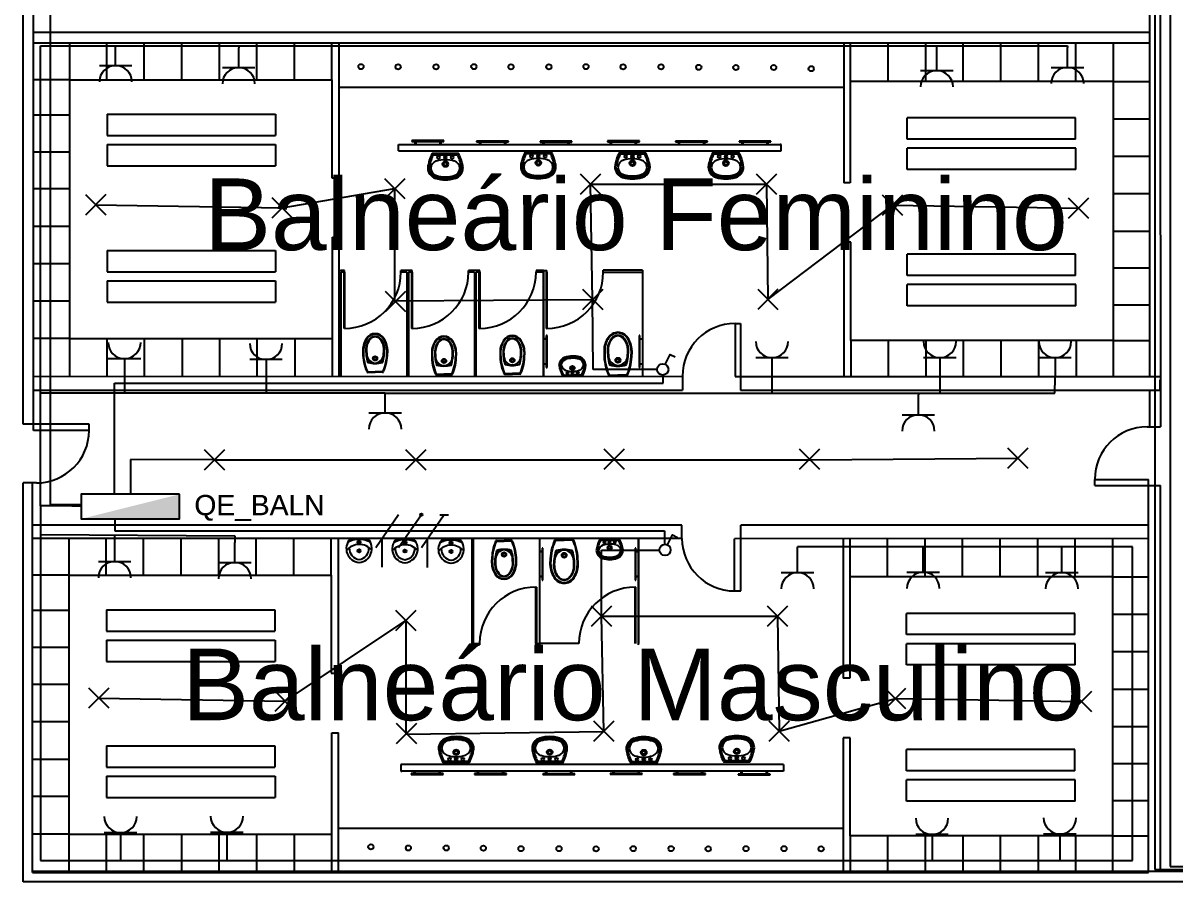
# Model space of a CAD drawing. Header units: millimetres. Extents: x 1250 to 123363, y -1319 to 61624.
# Drawn here: x 1250 to 16588, y 1261 to 12705 of the extents above; entities that cross this region are included whole.
import ezdxf

# ---------------------------------------------------------------- set-up
doc = ezdxf.new("R2010")
doc.units = ezdxf.units.MM
for name, color, linetype in [('Iluminacao', 50, 'Continuous'), ('Iluminação', 50, 'Continuous'), ('NomeDivisoes', 7, 'Continuous'), ('Planta', 7, 'Continuous'), ('Tomadas', 10, 'Continuous')]:
    doc.layers.add(name, color=color, linetype=linetype)
doc.layers.get('0').off()
doc.styles.get("Standard").update_dxf_attribs({"font": 'arial.ttf'})

# ---------------------------------------------------------------- blocks, each defined once
blk = doc.blocks.new('A$C317801B0')
for p, q in [((0.05, 0.31), (0.16, 0.31)), ((0.181, 0.31), (0.29, 0.31)), ((0.167, 0.3), (0.167, 0.291)), ((0.167, 0.251), (0.167, 0.24)), ((0.173, 0.3), (0.173, 0.292)), ((0.173, 0.251), (0.173, 0.24))]:
    blk.add_line(p, q)
for centre, radius in [((0.17, 0.31), 0.0103), ((0.17, 0.271), 0.0203), ((0.17, 0.154), 0.0203), ((0.17, 0.154), 0.0143), ((0.17, 0.271), 0.0103)]:
    blk.add_circle(centre, radius)
for centre, radius, start, end in [((0.184, 0.183), 0.184, 136.5167, 265.293), ((0.179, 0.008), 0.302, 93.5652, 122.0394), ((0.157, 0.183), 0.184, 274.707, 43.4833), ((0.166, 0.009), 0.301, 59.1983, 87.253), ((0.179, 0.008), 0.232, 91.6038, 139.7372), ((0.184, 0.183), 0.144, 175.6834, 265.293), ((0.157, 0.183), 0.144, 274.707, 5.5297), ((0.166, 0.008), 0.232, 41.6829, 88.3962), ((0.17, 0.02), 0.02, 265.293, 274.707)]:
    blk.add_arc(centre, radius, start, end)
blk = doc.blocks.new('3')
at = {"layer": 'Iluminação', "ltscale": 10}
h = blk.add_hatch(color=3, dxfattribs=at)
h.dxf.hatch_style = 1
h.paths.add_polyline_path([(0.0296, 0.0479, 1), (0.0359, 0.0479, 1)])
at = {"layer": 'Iluminação', "color": 3}
for p, q in [((-0.033, 0.0479), (-0.0985, -0.0479)), ((0.0328, 0.0479), (-0.0328, -0.0479)), ((0.0985, 0.0479), (0.033, -0.0479))]:
    blk.add_line(p, q, dxfattribs=at)
at = {"layer": 'Iluminação', "color": 3, "ltscale": 10}
for p, q in [((0.0861, 0.0479), (0.0985, 0.0479)), ((0.0985, 0.0479), (0.1109, 0.0479))]:
    blk.add_line(p, q, dxfattribs=at)
blk.add_circle((0.0328, 0.0479), 0.00315, dxfattribs=at)

msp = doc.modelspace()

# ---------------------------------------------------------------- linework, layer by layer
at = {"layer": 'Iluminacao', "color": 30, "true_color": 0xf8991e}
for p, q in [((16320, 28811, -148), (16320, 1429, -148)), ((16320, 1429, -148), (28523, 1429, -148))]:
    msp.add_line(p, q, dxfattribs=at)
at = {"layer": 'Iluminacao', "color": 6}
for p, q in [((16524, 13814, -148), (16524, 1466, -148)), ((16524, 1466, -148), (28344, 1466, -148))]:
    msp.add_line(p, q, dxfattribs=at)
at = {"layer": 'Iluminacao', "color": 2, "true_color": 0xf1eb1f}
for p, q in [((6061, 10635), (6332, 10365)), ((6332, 10631), (6061, 10360)), ((8668, 10696), (8939, 10425)), ((8939, 10692), (8668, 10421)), ((11011, 10694), (11282, 10423)), ((11282, 10690), (11011, 10419)), ((4699, 10244), (6198, 10498)), ((6198, 10498), (6198, 8984)), ((8834, 9023), (8805, 10558)), ((8805, 10558), (11147, 10558)), ((11147, 10558), (11169, 9023)), ((2083, 10422), (2353, 10151)), ((2353, 10418), (2083, 10147)), ((2220, 10284), (4699, 10244)), ((4562, 10381), (4832, 10111)), ((4832, 10377), (4562, 10106)), ((11169, 9023), (12826, 10279)), ((12688, 10417), (12959, 10146)), ((12959, 10413), (12689, 10142)), ((12826, 10279), (15305, 10239)), ((15167, 10376), (15438, 10106)), ((15438, 10372), (15168, 10101)), ((6070, 9131), (6341, 8860)), ((6341, 9127), (6071, 8856)), ((8697, 9160), (8968, 8890)), ((8968, 9156), (8697, 8885)), ((11032, 9160), (11302, 8890)), ((11302, 9157), (11032, 8886)), ((6198, 9003), (8834, 9023)), ((8840, 8089), (8834, 9023)), ((9693, 8089), (8840, 8089)), ((9775, 7908), (9775, 8001)), ((2467, 6427), (2467, 7908)), ((2467, 7908), (9775, 7908)), ((3660, 7023), (3931, 6752)), ((3931, 7019), (3661, 6748)), ((6342, 7023), (6613, 6752)), ((6613, 7019), (6342, 6748)), ((8984, 7033), (9254, 6762)), ((9254, 7029), (8984, 6758)), ((11585, 7033), (11856, 6762)), ((11856, 7029), (11585, 6758)), ((11732, 6885), (14496, 6906)), ((14359, 7043), (14630, 6772)), ((14630, 7039), (14359, 6768)), ((3798, 6885), (2679, 6889)), ((2679, 6889), (2679, 6427)), ((3798, 6885), (6480, 6885)), ((6480, 6885), (9111, 6885)), ((9111, 6885), (11732, 6885)), ((2470, 6099), (2470, 5940)), ((2470, 5940), (9793, 5940)), ((9793, 5940), (9793, 5760)), ((8954, 4804), (8954, 5681)), ((8954, 5681), (9723, 5681)), ((8816, 4941), (9087, 4670)), ((9087, 4937), (8816, 4666)), ((11159, 4939), (11430, 4669)), ((11430, 4935), (11160, 4665)), ((6209, 4881), (6480, 4610)), ((6480, 4877), (6210, 4606)), ((8983, 3268), (8954, 4804)), ((8954, 4804), (11295, 4804)), ((11295, 4804), (11317, 3269)), ((4738, 3672), (6347, 4743)), ((6347, 4743), (6347, 3230)), ((2122, 3849), (2392, 3579)), ((2392, 3845), (2122, 3575)), ((12727, 3844), (12998, 3574)), ((12998, 3840), (12728, 3570)), ((2259, 3712), (4738, 3672)), ((4601, 3809), (4871, 3538)), ((4871, 3805), (4601, 3534)), ((11317, 3269), (12865, 3707)), ((12865, 3707), (15344, 3667)), ((15206, 3804), (15477, 3533)), ((15477, 3800), (15207, 3529)), ((6219, 3376), (6489, 3106)), ((8845, 3406), (9116, 3135)), ((9116, 3402), (8845, 3131)), ((11180, 3406), (11451, 3135)), ((11451, 3402), (11180, 3131)), ((6489, 3372), (6219, 3102)), ((6347, 3230), (8983, 3268))]:
    msp.add_line(p, q, dxfattribs=at)
at = {"layer": 'Iluminacao'}
for points in [[(9801, 8156), (9868, 8289), (9934, 8256)], [(9831, 5752), (9898, 5885), (9964, 5852)]]:
    msp.add_lwpolyline(points, dxfattribs=at)
at = {"layer": 'Iluminacao', "elevation": 0}
msp.add_lwpolyline([(3334, 6426), (2023, 6426), (2023, 6098), (3334, 6098)], close=True, dxfattribs=at)
at = {"layer": 'Iluminacao'}
for centre in [(9768, 8089), (9798, 5685)]:
    msp.add_circle(centre, 75, dxfattribs=at)
msp.add_solid([(3334, 6426, 0), (3334, 6098, 0), (2023, 6098, 0)], dxfattribs=at)
at = {"layer": 'Iluminação', "color": 6}
for p, q in [((1613, 13638), (1613, 6292)), ((1613, 6292), (2023, 6292))]:
    msp.add_line(p, q, dxfattribs=at)
at = {"layer": 'Planta'}
for p, q in [((1250, 7359), (1250, 41433)), ((1390, 7277), (1390, 41433)), ((16249, 28989), (16249, 12577)), ((16389, 28989), (16389, 12577)), ((16249, 12577), (1390, 12577)), ((16249, 12437), (1390, 12437)), ((1867, 12437), (1867, 7995)), ((2364, 11949), (2364, 12443)), ((2861, 11949), (2861, 12443)), ((3365, 11949), (3365, 12443)), ((3864, 11949), (3864, 12443)), ((4363, 11949), (4363, 12443)), ((4865, 11949), (4865, 12443)), ((5362, 11949), (5362, 12437)), ((5457, 10643), (5457, 12437)), ((12177, 12432), (12177, 10576)), ((12265, 12432), (12265, 11927)), ((12767, 11927), (12767, 12431)), ((13265, 12431), (13265, 11927)), ((13764, 12431), (13764, 11927)), ((14263, 12431), (14263, 11927)), ((14767, 12431), (14767, 11927)), ((15264, 12431), (15264, 11927)), ((15768, 7990), (15768, 12432)), ((16249, 12577), (16249, 7995)), ((16389, 12577), (16389, 12437)), ((16389, 12437), (16395, 7325)), ((1869, 11949), (1390, 11949)), ((1869, 11949), (5362, 11949)), ((5362, 11949), (5362, 10643)), ((5455, 11851), (12177, 11851)), ((15767, 11927), (12265, 11927)), ((12265, 11927), (12265, 10576)), ((15767, 11927), (16244, 11927)), ((1867, 11479), (1390, 11479)), ((2368, 11489), (4611, 11489)), ((2368, 11489), (2368, 11205)), ((4611, 11489), (4611, 11205)), ((15264, 11440), (13021, 11440)), ((13021, 11157), (13021, 11440)), ((15264, 11157), (15264, 11440)), ((15768, 11428), (16244, 11428)), ((2368, 11205), (4611, 11205)), ((2370, 11085), (4613, 11085)), ((2370, 11085), (2370, 10801)), ((4613, 11085), (4613, 10801)), ((6250, 11087), (11343, 11087)), ((6250, 11000), (6250, 11087)), ((6854, 11138), (6428, 11138)), ((6428, 11138), (6428, 11127)), ((6428, 11127), (6854, 11127)), ((6854, 11127), (6854, 11138)), ((7714, 11132), (7289, 11132)), ((7289, 11132), (7289, 11121)), ((7289, 11121), (7714, 11121)), ((7714, 11121), (7714, 11132)), ((8559, 11129), (8134, 11129)), ((8134, 11129), (8134, 11118)), ((8134, 11118), (8559, 11118)), ((8559, 11118), (8559, 11129)), ((9456, 11133), (9030, 11133)), ((9030, 11133), (9030, 11122)), ((9030, 11122), (9456, 11122)), ((9456, 11122), (9456, 11133)), ((10364, 11131), (9938, 11131)), ((9938, 11131), (9938, 11120)), ((9938, 11120), (10364, 11120)), ((10364, 11120), (10364, 11131)), ((11209, 11131), (10784, 11131)), ((10784, 11131), (10784, 11120)), ((10784, 11120), (11209, 11120)), ((11209, 11120), (11209, 11131)), ((11346, 11087), (11332, 11087)), ((11346, 11000), (11346, 11087)), ((15264, 11157), (13021, 11157)), ((1867, 10985), (1390, 10985)), ((6250, 11000), (11346, 11000)), ((7045, 10965), (6702, 10965)), ((7032, 10945), (6714, 10945)), ((6863, 10915), (6883, 10915)), ((6873, 10905), (6873, 10925)), ((8283, 10981), (7940, 10981)), ((8270, 10961), (7952, 10961)), ((8101, 10931), (8121, 10931)), ((8111, 10921), (8111, 10941)), ((9535, 10976), (9192, 10976)), ((9523, 10956), (9205, 10956)), ((9354, 10926), (9374, 10926)), ((9364, 10916), (9364, 10936)), ((10781, 10976), (10438, 10976)), ((10768, 10956), (10450, 10956)), ((10599, 10926), (10619, 10926)), ((10609, 10916), (10609, 10936)), ((15266, 11037), (13023, 11037)), ((13023, 10753), (13023, 11037)), ((15266, 10753), (15266, 11037)), ((15768, 10931), (16244, 10931)), ((2370, 10801), (4613, 10801)), ((15266, 10753), (13023, 10753)), ((5362, 10643), (5457, 10643)), ((1867, 10495), (1390, 10495)), ((12265, 10576), (12177, 10576)), ((15768, 10432), (16244, 10432)), ((1867, 9995), (1390, 9995)), ((5369, 8500), (5369, 9850)), ((5369, 9850), (5457, 9850)), ((5457, 7998), (5457, 9850)), ((15768, 9932), (16244, 9932)), ((2368, 9674), (4611, 9674)), ((2368, 9674), (2368, 9390)), ((4611, 9674), (4611, 9390)), ((12177, 9784), (12177, 7990)), ((12272, 9784), (12177, 9784)), ((12272, 8477), (12272, 9784)), ((15264, 9626), (13021, 9626)), ((13021, 9342), (13021, 9626)), ((15264, 9342), (15264, 9626)), ((1867, 9496), (1390, 9496)), ((2368, 9390), (4611, 9390)), ((5461, 9386), (5461, 9406)), ((5461, 9406), (5481, 9406)), ((5461, 9386), (5461, 7998)), ((5531, 9406), (5481, 9406)), ((5531, 9386), (5481, 9386)), ((5481, 9386), (5481, 7998)), ((5521, 9386), (5521, 8636)), ((5531, 9386), (5531, 9406)), ((5531, 9386), (5531, 8636)), ((6381, 9406), (6281, 9406)), ((6281, 9386), (6281, 9406)), ((6361, 9386), (6281, 9386)), ((6361, 9386), (6361, 7999)), ((6431, 9406), (6381, 9406)), ((6431, 9386), (6381, 9386)), ((6381, 9386), (6381, 7999)), ((6421, 9386), (6421, 8636)), ((6431, 9386), (6431, 9406)), ((6431, 9386), (6431, 8636)), ((7281, 9406), (7180, 9406)), ((7181, 9386), (7180, 9406)), ((7261, 9386), (7181, 9386)), ((7261, 9386), (7261, 7999)), ((7331, 9406), (7281, 9406)), ((7331, 9386), (7281, 9386)), ((7281, 9386), (7281, 7999)), ((7321, 9386), (7321, 8636)), ((7331, 9386), (7331, 9406)), ((7331, 9386), (7331, 8636)), ((8181, 9406), (8081, 9406)), ((8081, 9406), (8081, 9386)), ((8181, 9386), (8081, 9386)), ((8175, 9387), (8175, 8000)), ((8181, 9406), (8181, 8000)), ((8181, 9406), (8225, 9406)), ((8215, 9406), (8215, 8637)), ((8225, 9387), (8225, 9406)), ((8225, 9387), (8225, 8637)), ((8975, 9387), (8975, 9412)), ((9497, 9412), (8975, 9412)), ((8975, 9387), (9497, 9387)), ((9497, 9412), (9497, 8005)), ((15768, 9442), (16244, 9442)), ((2370, 9270), (4613, 9270)), ((2370, 9270), (2370, 8987)), ((4613, 9270), (4613, 8987)), ((15264, 9342), (13021, 9342)), ((15266, 9222), (13023, 9222)), ((13023, 8938), (13023, 9222)), ((15266, 8938), (15266, 9222)), ((1867, 8999), (1390, 8999)), ((2370, 8987), (4613, 8987)), ((15266, 8938), (13023, 8938)), ((15768, 8948), (16244, 8948)), ((6431, 8636), (6421, 8636)), ((7331, 8636), (7321, 8636)), ((8225, 8637), (8215, 8637)), ((10730, 8701), (10730, 7995)), ((10730, 8701), (10802, 8701)), ((10802, 8701), (10802, 7813)), ((1867, 8500), (1390, 8500)), ((1867, 8500), (5369, 8500)), ((2370, 7996), (2370, 8499)), ((2868, 7996), (2868, 8499)), ((3371, 7996), (3371, 8499)), ((3870, 7996), (3870, 8499)), ((4369, 7996), (4369, 8499)), ((4867, 8500), (4867, 7996)), ((5369, 7998), (5369, 8500)), ((8215, 8542), (8215, 8116)), ((8227, 8542), (8215, 8542)), ((8227, 8116), (8227, 8542)), ((9453, 8542), (9453, 8116)), ((9464, 8542), (9453, 8542)), ((9464, 8116), (9464, 8542)), ((15766, 8477), (12272, 8477)), ((12272, 8477), (12272, 7990)), ((12770, 8477), (12770, 7984)), ((13271, 8477), (13271, 7984)), ((13770, 8477), (13770, 7984)), ((14270, 8477), (14270, 7984)), ((14773, 8477), (14773, 7984)), ((15271, 8477), (15271, 7984)), ((15766, 8477), (16244, 8477)), ((5774, 8353), (5774, 8309)), ((5782, 8353), (5782, 8309)), ((6095, 8353), (6095, 8309)), ((6102, 8353), (6102, 8309)), ((6691, 8320), (6691, 8275)), ((6699, 8320), (6699, 8275)), ((7011, 8320), (7011, 8275)), ((7019, 8320), (7019, 8275)), ((7601, 8328), (7601, 8284)), ((7609, 8328), (7609, 8284)), ((7921, 8328), (7921, 8284)), ((7929, 8328), (7929, 8284)), ((8986, 8344), (8986, 8294)), ((8995, 8344), (8995, 8294)), ((9348, 8344), (9348, 8294)), ((9357, 8344), (9357, 8294)), ((1390, 7995), (10030, 8001)), ((5839, 8051), (5938, 8051)), ((5844, 8059), (5938, 8059)), ((6033, 8059), (5938, 8059)), ((6038, 8051), (5938, 8051)), ((6755, 8018), (6855, 8018)), ((6760, 8026), (6855, 8026)), ((6949, 8026), (6855, 8026)), ((6954, 8018), (6855, 8018)), ((7665, 8026), (7765, 8026)), ((7670, 8034), (7765, 8034)), ((7859, 8034), (7765, 8034)), ((7864, 8026), (7765, 8026)), ((8215, 8116), (8227, 8116)), ((8437, 8000), (8698, 8005)), ((8446, 8015), (8688, 8020)), ((8574, 8041), (8559, 8040)), ((8567, 8048), (8567, 8033)), ((9059, 8003), (9171, 8003)), ((9065, 8012), (9171, 8012)), ((9278, 8012), (9171, 8012)), ((9284, 8003), (9171, 8003)), ((9453, 8116), (9464, 8116)), ((10030, 8001), (10030, 7813)), ((10730, 7995), (16389, 7995)), ((16389, 7813), (16389, 7953)), ((1390, 7813), (10030, 7813)), ((10802, 7813), (16389, 7813)), ((16249, 7813), (16249, 7325)), ((2129, 7359), (1250, 7359)), ((2129, 7277), (1390, 7277)), ((2129, 7277), (2129, 7359)), ((16220, 7325), (16395, 7325)), ((15517, 6624), (16236, 6624)), ((15520, 6543), (15520, 6625)), ((16236, 6013), (16236, 6624)), ((1429, 6577), (1250, 6577)), ((1250, 1261), (1250, 6577)), ((1377, 1389), (1377, 6577)), ((15520, 6543), (16395, 6543)), ((16389, 6543), (16389, 1401)), ((10024, 6013), (1390, 6013)), ((10024, 5838), (10024, 6013)), ((16236, 6013), (10806, 6013)), ((10806, 5138), (10806, 6013)), ((16236, 1389), (16236, 6013)), ((10024, 5838), (1390, 5839)), ((1858, 5836), (1858, 1394)), ((2356, 5348), (2356, 5841)), ((2853, 5348), (2853, 5841)), ((3357, 5348), (3357, 5841)), ((3856, 5348), (3856, 5841)), ((4355, 5348), (4355, 5841)), ((4856, 5348), (4856, 5841)), ((5354, 5348), (5354, 5836)), ((5449, 4042), (5449, 5836)), ((6033, 5454), (6033, 5839)), ((6634, 5452), (6634, 5839)), ((7229, 4440), (7229, 5840)), ((7249, 4440), (7249, 5840)), ((8129, 4440), (8129, 5840)), ((9451, 4439), (9451, 5839)), ((16236, 5835), (10724, 5831)), ((10724, 5135), (10724, 5831)), ((12169, 5831), (12169, 3975)), ((12257, 5831), (12257, 5326)), ((12759, 5326), (12759, 5829)), ((13257, 5829), (13257, 5326)), ((13756, 5829), (13756, 5326)), ((14255, 5829), (14255, 5326)), ((14759, 5829), (14759, 5326)), ((15256, 5829), (15256, 5326)), ((15760, 1389), (15760, 5831)), ((7555, 5809), (7655, 5809)), ((7560, 5801), (7655, 5801)), ((7754, 5809), (7655, 5809)), ((7749, 5801), (7655, 5801)), ((8129, 4414), (8129, 5821)), ((8162, 5710), (8162, 5284)), ((8173, 5710), (8162, 5710)), ((8173, 5284), (8173, 5710)), ((8342, 5823), (8455, 5823)), ((8348, 5814), (8455, 5814)), ((8567, 5823), (8455, 5823)), ((8561, 5814), (8455, 5814)), ((9189, 5826), (8928, 5821)), ((9180, 5810), (8938, 5806)), ((9052, 5785), (9067, 5785)), ((9059, 5778), (9059, 5793)), ((9399, 5710), (9399, 5284)), ((9411, 5710), (9399, 5710)), ((9411, 5284), (9411, 5710)), ((9445, 4419), (9445, 5826)), ((7491, 5507), (7491, 5552)), ((7499, 5507), (7499, 5552)), ((7811, 5507), (7811, 5552)), ((7819, 5507), (7819, 5552)), ((8269, 5482), (8269, 5532)), ((8278, 5482), (8278, 5532)), ((8631, 5482), (8631, 5532)), ((8640, 5482), (8640, 5532)), ((1860, 5348), (1382, 5348)), ((1860, 5348), (5354, 5348)), ((5354, 5348), (5354, 4042)), ((8162, 5284), (8173, 5284)), ((9399, 5284), (9411, 5284)), ((15759, 5326), (12257, 5326)), ((12257, 5326), (12257, 3975)), ((15759, 5326), (16236, 5326)), ((8079, 4440), (8079, 5190)), ((8079, 5190), (8089, 5190)), ((8089, 4440), (8089, 5190)), ((9401, 4439), (9401, 5189)), ((9401, 5189), (9411, 5189)), ((9411, 4439), (9411, 5189)), ((10724, 5138), (10806, 5138)), ((1858, 4878), (1382, 4878)), ((2360, 4887), (4603, 4887)), ((2360, 4887), (2360, 4604)), ((4603, 4887), (4603, 4604)), ((15256, 4839), (13013, 4839)), ((13013, 4556), (13013, 4839)), ((15256, 4556), (15256, 4839)), ((15760, 4827), (16236, 4827)), ((2360, 4604), (4603, 4604)), ((2362, 4484), (4605, 4484)), ((2362, 4484), (2362, 4200)), ((4605, 4484), (4605, 4200)), ((15256, 4556), (13013, 4556)), ((1858, 4384), (1382, 4384)), ((7229, 4420), (7329, 4420)), ((7249, 4440), (7329, 4440)), ((7329, 4440), (7329, 4420)), ((8079, 4440), (8129, 4440)), ((8079, 4440), (8079, 4420)), ((8079, 4420), (8129, 4420)), ((8651, 4439), (8129, 4439)), ((15258, 4436), (13015, 4436)), ((13015, 4152), (13015, 4436)), ((15258, 4152), (15258, 4436)), ((15760, 4330), (16236, 4330)), ((2362, 4200), (4605, 4200)), ((15258, 4152), (13015, 4152)), ((5354, 4042), (5449, 4042)), ((1858, 3893), (1382, 3893)), ((12257, 3975), (12169, 3975)), ((15760, 3830), (16236, 3830)), ((1858, 3394), (1382, 3394)), ((5361, 1899), (5361, 3249)), ((5361, 3249), (5449, 3249)), ((5449, 1394), (5449, 3249)), ((15760, 3331), (16236, 3331)), ((2360, 3073), (4603, 3073)), ((2360, 3073), (2360, 2789)), ((4603, 3073), (4603, 2789)), ((12169, 3183), (12169, 1389)), ((12264, 3183), (12169, 3183)), ((12264, 1876), (12264, 3183)), ((10753, 2921), (10753, 2901)), ((15256, 3024), (13013, 3024)), ((13013, 2741), (13013, 3024)), ((15256, 2741), (15256, 3024)), ((1858, 2895), (1382, 2895)), ((2360, 2789), (4603, 2789)), ((11376, 2825), (6280, 2825)), ((6280, 2825), (6280, 2738)), ((6845, 2850), (7188, 2850)), ((6858, 2870), (7176, 2870)), ((7027, 2899), (7007, 2899)), ((7017, 2909), (7017, 2890)), ((8091, 2850), (8434, 2850)), ((8103, 2870), (8421, 2870)), ((8272, 2899), (8252, 2899)), ((8262, 2909), (8262, 2890)), ((9343, 2845), (9686, 2845)), ((9356, 2865), (9674, 2865)), ((9525, 2895), (9505, 2895)), ((9515, 2905), (9515, 2885)), ((10581, 2861), (10924, 2861)), ((10594, 2881), (10912, 2881)), ((10763, 2911), (10743, 2911)), ((11376, 2825), (11376, 2738)), ((15760, 2841), (16236, 2841)), ((2362, 2669), (4605, 2669)), ((2362, 2669), (2362, 2385)), ((4605, 2669), (4605, 2385)), ((6280, 2738), (6294, 2738)), ((11376, 2738), (6283, 2738)), ((6843, 2706), (6417, 2706)), ((6417, 2706), (6417, 2695)), ((6417, 2695), (6843, 2695)), ((6843, 2695), (6843, 2706)), ((7688, 2706), (7262, 2706)), ((7262, 2706), (7262, 2695)), ((7262, 2695), (7688, 2695)), ((7688, 2695), (7688, 2706)), ((8596, 2704), (8170, 2704)), ((8170, 2704), (8170, 2693)), ((8170, 2693), (8596, 2693)), ((8596, 2693), (8596, 2704)), ((9492, 2708), (9067, 2708)), ((9067, 2708), (9067, 2697)), ((9067, 2697), (9492, 2697)), ((9492, 2697), (9492, 2708)), ((10337, 2705), (9912, 2705)), ((9912, 2705), (9912, 2694)), ((9912, 2694), (10337, 2694)), ((10337, 2694), (10337, 2705)), ((11198, 2699), (10772, 2699)), ((10772, 2699), (10772, 2688)), ((10772, 2688), (11198, 2688)), ((11198, 2688), (11198, 2699)), ((15256, 2741), (13013, 2741)), ((15258, 2621), (13015, 2621)), ((13015, 2337), (13015, 2621)), ((15258, 2337), (15258, 2621)), ((1858, 2398), (1382, 2398)), ((2362, 2385), (4605, 2385)), ((15258, 2337), (13015, 2337)), ((15760, 2347), (16236, 2347)), ((1859, 1899), (1382, 1899)), ((1859, 1899), (5361, 1899)), ((2362, 1395), (2362, 1898)), ((2859, 1395), (2859, 1898)), ((3363, 1395), (3363, 1898)), ((3862, 1395), (3862, 1898)), ((4361, 1395), (4361, 1898)), ((4859, 1899), (4859, 1395)), ((5361, 1394), (5361, 1899)), ((12171, 1975), (5449, 1975)), ((15757, 1876), (12264, 1876)), ((12264, 1876), (12264, 1389)), ((12761, 1876), (12761, 1383)), ((13263, 1876), (13263, 1383)), ((13762, 1876), (13762, 1383)), ((14261, 1876), (14261, 1383)), ((14765, 1876), (14765, 1383)), ((15262, 1876), (15262, 1383)), ((15757, 1876), (16236, 1876)), ((1377, 1389), (16236, 1389)), ((22489, 1401), (1390, 1401)), ((1867, 1401), (1390, 1401)), ((1867, 1401), (1390, 1401)), ((22489, 1261), (1250, 1261))]:
    msp.add_line(p, q, dxfattribs=at)
for points in [[(6478, 11127), (6478, 11096), (6470, 11096), (6470, 11127)], [(6812, 11127), (6812, 11096), (6804, 11096), (6804, 11127)], [(7339, 11121), (7339, 11090), (7331, 11090), (7331, 11121)], [(7672, 11121), (7672, 11090), (7664, 11090), (7664, 11121)], [(8184, 11118), (8184, 11087), (8176, 11087), (8176, 11118)], [(8517, 11118), (8517, 11087), (8509, 11087), (8509, 11118)], [(9080, 11122), (9080, 11091), (9073, 11091), (9073, 11122)], [(9414, 11122), (9414, 11091), (9406, 11091), (9406, 11122)], [(9988, 11120), (9988, 11089), (9980, 11089), (9980, 11120)], [(10322, 11120), (10322, 11089), (10314, 11089), (10314, 11120)], [(10833, 11120), (10833, 11089), (10826, 11089), (10826, 11120)], [(11167, 11120), (11167, 11089), (11159, 11089), (11159, 11120)], [(8215, 8492), (8184, 8492), (8184, 8500), (8215, 8500)], [(9464, 8499), (9496, 8499), (9496, 8492), (9464, 8492)], [(8215, 8158), (8184, 8158), (8184, 8166), (8215, 8166)], [(9464, 8166), (9496, 8166), (9496, 8158), (9464, 8158)], [(8162, 5660), (8130, 5660), (8130, 5668), (8162, 5668)], [(9411, 5667), (9442, 5667), (9442, 5660), (9411, 5660)], [(8162, 5326), (8130, 5326), (8130, 5334), (8162, 5334)], [(9411, 5334), (9442, 5334), (9442, 5326), (9411, 5326)], [(6459, 2706), (6459, 2737), (6467, 2737), (6467, 2706)], [(6793, 2706), (6793, 2737), (6800, 2737), (6800, 2706)], [(7304, 2706), (7304, 2737), (7312, 2737), (7312, 2706)], [(7638, 2706), (7638, 2737), (7646, 2737), (7646, 2706)], [(8212, 2704), (8212, 2735), (8220, 2735), (8220, 2704)], [(8546, 2704), (8546, 2735), (8554, 2735), (8554, 2704)], [(9109, 2708), (9109, 2739), (9117, 2739), (9117, 2708)], [(9443, 2708), (9443, 2739), (9450, 2739), (9450, 2708)], [(9954, 2705), (9954, 2736), (9962, 2736), (9962, 2705)], [(10288, 2705), (10288, 2736), (10295, 2736), (10295, 2705)], [(10814, 2699), (10814, 2730), (10822, 2730), (10822, 2699)], [(11148, 2699), (11148, 2730), (11156, 2730), (11156, 2699)]]:
    msp.add_lwpolyline(points, close=True, dxfattribs=at)
for centre, radius in [((5750, 12124), 34.6), ((6244, 12121), 34.6), ((6749, 12121), 34.6), ((7253, 12124), 34.6), ((7747, 12121), 34.6), ((8252, 12121), 34.6), ((8746, 12124), 34.6), ((9240, 12121), 34.6), ((9745, 12121), 34.6), ((10247, 12115), 34.6), ((10741, 12112), 34.6), ((11245, 12112), 34.6), ((11745, 12096), 34.6), ((6783, 10915), 17.5), ((6873, 10915), 17.5), ((6963, 10915), 17.5), ((8021, 10931), 17.5), ((8111, 10931), 17.5), ((8201, 10931), 17.5), ((9274, 10926), 17.5), ((9364, 10926), 17.5), ((9454, 10926), 17.5), ((10519, 10926), 17.5), ((10609, 10926), 17.5), ((10699, 10926), 17.5), ((6873, 10825), 37.4), ((6873, 10825), 22.4), ((8111, 10841), 37.4), ((8111, 10841), 22.4), ((9364, 10837), 37.4), ((9364, 10837), 22.4), ((10609, 10837), 37.4), ((10609, 10837), 22.4), ((5938, 8236), 29.3), ((5938, 8236), 17.6), ((6855, 8203), 29.3), ((6855, 8203), 17.6), ((7765, 8212), 29.3), ((7765, 8212), 17.6), ((8565, 8109), 28.5), ((9171, 8212), 33.1), ((9171, 8212), 19.8), ((8498, 8039), 13.3), ((8565, 8109), 17.1), ((8567, 8041), 13.3), ((8635, 8042), 13.3), ((8991, 5784), 13.3), ((9061, 5717), 28.5), ((9061, 5717), 17.1), ((9059, 5785), 13.3), ((9128, 5787), 13.3), ((7655, 5624), 29.3), ((7655, 5624), 17.6), ((8455, 5614), 33.1), ((8455, 5614), 19.8), ((6927, 2899), 17.5), ((7017, 2989), 37.4), ((7017, 2989), 22.4), ((7017, 2899), 17.5), ((7107, 2899), 17.5), ((8172, 2899), 17.5), ((8262, 2989), 37.4), ((8262, 2989), 22.4), ((8262, 2899), 17.5), ((8352, 2899), 17.5), ((9515, 2985), 37.4), ((9515, 2985), 22.4), ((10663, 2911), 17.5), ((10753, 3001), 37.4), ((10753, 3001), 22.4), ((10753, 2911), 17.5), ((10843, 2911), 17.5), ((9425, 2895), 17.5), ((9515, 2895), 17.5), ((9605, 2895), 17.5), ((5881, 1729), 34.6), ((6381, 1714), 34.6), ((6885, 1714), 34.6), ((7379, 1711), 34.6), ((7881, 1705), 34.6), ((8386, 1705), 34.6), ((8880, 1702), 34.6), ((9374, 1705), 34.6), ((9879, 1705), 34.6), ((10373, 1702), 34.6), ((10877, 1705), 34.6), ((11382, 1705), 34.6), ((11876, 1702), 34.6)]:
    msp.add_circle(centre, radius, dxfattribs=at)
for centre, radius, start, end in [((7192, 10703), 559, 152.415, 172.2742), ((7192, 10703), 539, 153.7048, 172.2742), ((6702, 10960), 4.99, 90, 152.415), ((6714, 10940), 4.99, 90, 153.7048), ((7032, 10940), 4.99, 26.2952, 90), ((6554, 10703), 539, 7.7258, 26.2952), ((7045, 10960), 4.99, 27.585, 90), ((6554, 10703), 559, 7.7258, 27.585), ((8430, 10719), 559, 152.415, 172.2742), ((8430, 10719), 539, 153.7048, 172.2742), ((7940, 10976), 4.99, 90, 152.415), ((7952, 10956), 4.99, 90, 153.7048), ((8111, 10512), 388, 90, 107.7072), ((8111, 10512), 388, 72.2928, 90), ((8270, 10956), 4.99, 26.2952, 90), ((7792, 10719), 539, 7.7258, 26.2952), ((8283, 10976), 4.99, 27.585, 90), ((7792, 10719), 559, 7.7258, 27.585), ((9683, 10715), 559, 152.415, 172.2742), ((9683, 10715), 539, 153.7048, 172.2742), ((9192, 10971), 4.99, 90, 152.415), ((9205, 10951), 4.99, 90, 153.7048), ((9364, 10508), 388, 90, 107.7072), ((9364, 10508), 388, 72.2928, 90), ((9523, 10951), 4.99, 26.2952, 90), ((9045, 10715), 539, 7.7258, 26.2952), ((9535, 10971), 4.99, 27.585, 90), ((9045, 10715), 559, 7.7258, 27.585), ((10928, 10715), 559, 152.415, 172.2742), ((10928, 10715), 539, 153.7048, 172.2742), ((10438, 10971), 4.99, 90, 152.415), ((10450, 10951), 4.99, 90, 153.7048), ((10609, 10508), 388, 90, 107.7072), ((10609, 10508), 388, 72.2928, 90), ((10768, 10951), 4.99, 26.2952, 90), ((10290, 10715), 539, 7.7258, 26.2952), ((10781, 10971), 4.99, 27.585, 90), ((10290, 10715), 559, 7.7258, 27.585), ((6788, 10778), 150, 180, 252.2928), ((6788, 10778), 130, 180, 252.2928), ((6788, 10762), 110, 107.7072, 175.7039), ((6788, 10778), 110, 184.2961, 252.2928), ((6873, 10496), 388, 90, 107.7072), ((6873, 10496), 388, 72.2928, 90), ((6958, 10762), 110, 4.2961, 72.2928), ((6958, 10778), 110, 287.7072, 355.7039), ((6958, 10778), 130, 287.7072, 0), ((6958, 10778), 150, 287.7072, 0), ((8026, 10794), 150, 180, 252.2928), ((8026, 10794), 130, 180, 252.2928), ((8026, 10778), 110, 107.7072, 175.7039), ((8026, 10794), 110, 184.2961, 252.2928), ((8196, 10778), 110, 4.2961, 72.2928), ((8196, 10794), 110, 287.7072, 355.7039), ((8196, 10794), 130, 287.7072, 0), ((8196, 10794), 150, 287.7072, 0), ((9279, 10790), 150, 180, 252.2928), ((9279, 10790), 130, 180, 252.2928), ((9279, 10774), 110, 107.7072, 175.7039), ((9279, 10790), 110, 184.2961, 252.2928), ((9449, 10774), 110, 4.2961, 72.2928), ((9449, 10790), 110, 287.7072, 355.7039), ((9449, 10790), 130, 287.7072, 0), ((9449, 10790), 150, 287.7072, 0), ((10524, 10790), 150, 180, 252.2928), ((10524, 10790), 130, 180, 252.2928), ((10524, 10774), 110, 107.7072, 175.7039), ((10524, 10790), 110, 184.2961, 252.2928), ((10694, 10774), 110, 4.2961, 72.2928), ((10694, 10790), 110, 287.7072, 355.7039), ((10694, 10790), 130, 287.7072, 0), ((10694, 10790), 150, 287.7072, 0), ((6873, 11044), 428, 252.2928, 270), ((6873, 11044), 408, 252.2928, 270), ((6873, 11044), 388, 252.2928, 270), ((6873, 11044), 388, 270, 287.7072), ((6873, 11044), 408, 270, 287.7072), ((6873, 11044), 428, 270, 287.7072), ((8111, 11060), 428, 252.2928, 270), ((8111, 11060), 408, 252.2928, 270), ((8111, 11060), 388, 252.2928, 270), ((8111, 11060), 388, 270, 287.7072), ((8111, 11060), 408, 270, 287.7072), ((8111, 11060), 428, 270, 287.7072), ((9364, 11056), 428, 252.2928, 270), ((9364, 11056), 408, 252.2928, 270), ((9364, 11056), 388, 252.2928, 270), ((9364, 11056), 388, 270, 287.7072), ((9364, 11056), 408, 270, 287.7072), ((9364, 11056), 428, 270, 287.7072), ((10609, 11056), 428, 252.2928, 270), ((10609, 11056), 408, 252.2928, 270), ((10609, 11056), 388, 252.2928, 270), ((10609, 11056), 388, 270, 287.7072), ((10609, 11056), 408, 270, 287.7072), ((10609, 11056), 428, 270, 287.7072), ((5531, 9386), 750, 270, 0), ((6431, 9386), 750, 270, 0), ((7331, 9386), 750, 270, 0), ((8225, 9387), 750, 270, 0), ((10730, 8001), 700, 90, 180), ((6038, 8351), 263, 145.1013, 180.4408), ((6038, 8351), 255, 145.1013, 180.4408), ((6017, 8361), 202, 137.4935, 177.6956), ((5938, 8429), 137, 89.7939, 147.8734), ((6016, 8361), 193, 137.4464, 178.2752), ((5938, 8429), 129, 89.7939, 147.8734), ((5938, 8440), 90.3, 89.7205, 140.7221), ((5938, 8440), 82.5, 89.7205, 140.7221), ((5939, 8429), 137, 32.1266, 90.2061), ((5939, 8429), 129, 32.1266, 90.2061), ((5939, 8440), 90.3, 39.2779, 90.2795), ((5939, 8440), 82.5, 39.2779, 90.2795), ((5860, 8361), 193, 1.7248, 42.5536), ((5860, 8361), 202, 2.3044, 42.5065), ((5839, 8351), 255, 359.5592, 34.8987), ((5839, 8351), 263, 359.5592, 34.8987), ((6954, 8318), 263, 145.1013, 180.4408), ((6954, 8318), 255, 145.1013, 180.4408), ((6933, 8327), 202, 137.4935, 177.6956), ((6854, 8395), 137, 89.7939, 147.8734), ((6933, 8328), 193, 137.4464, 178.2752), ((6854, 8395), 129, 89.7939, 147.8734), ((6854, 8406), 90.3, 89.7205, 140.7221), ((6854, 8406), 82.5, 89.7205, 140.7221), ((6855, 8395), 137, 32.1266, 90.2061), ((6855, 8395), 129, 32.1266, 90.2061), ((6855, 8406), 90.3, 39.2779, 90.2795), ((6855, 8406), 82.5, 39.2779, 90.2795), ((6777, 8328), 193, 1.7248, 42.5536), ((6776, 8327), 202, 2.3044, 42.5065), ((6756, 8318), 255, 359.5592, 34.8987), ((6756, 8318), 263, 359.5592, 34.8987), ((7864, 8326), 263, 145.1013, 180.4408), ((7864, 8326), 255, 145.1013, 180.4408), ((7843, 8336), 202, 137.4935, 177.6956), ((7764, 8404), 137, 89.7939, 147.8734), ((7843, 8336), 193, 137.4464, 178.2752), ((7764, 8404), 129, 89.7939, 147.8734), ((7764, 8415), 90.3, 89.7205, 140.7221), ((7764, 8415), 82.5, 89.7205, 140.7221), ((7765, 8404), 137, 32.1266, 90.2061), ((7765, 8404), 129, 32.1266, 90.2061), ((7765, 8415), 90.3, 39.2779, 90.2795), ((7765, 8415), 82.5, 39.2779, 90.2795), ((7687, 8336), 193, 1.7248, 42.5536), ((7686, 8336), 202, 2.3044, 42.5065), ((7666, 8326), 255, 359.5592, 34.8987), ((7666, 8326), 263, 359.5592, 34.8987), ((9283, 8342), 297, 145.1013, 180.4408), ((9283, 8342), 288, 145.1013, 180.4408), ((9260, 8352), 228, 137.4935, 177.6956), ((9171, 8429), 155, 89.7939, 147.8734), ((9259, 8353), 218, 137.4464, 178.2752), ((9171, 8429), 146, 89.7939, 147.8734), ((9171, 8442), 102, 89.7205, 140.7221), ((9171, 8442), 93.1, 89.7205, 140.7221), ((9172, 8429), 155, 32.1266, 90.2061), ((9172, 8442), 102, 39.2779, 90.2795), ((9172, 8429), 146, 32.1266, 90.2061), ((9172, 8442), 93.1, 39.2779, 90.2795), ((9083, 8353), 218, 1.7248, 42.5536), ((9083, 8352), 228, 2.3044, 42.5065), ((9059, 8342), 288, 359.5592, 34.8987), ((9059, 8342), 297, 359.5592, 34.8987), ((6399, 8309), 625, 180, 203.4601), ((6399, 8309), 617, 180, 202.9741), ((6440, 8355), 625, 178.7595, 195.7777), ((6436, 8354), 613, 178.8337, 187.1411), ((5437, 8355), 625, 344.2223, 1.2405), ((5478, 8309), 617, 337.0259, 0), ((5441, 8354), 613, 352.8589, 1.1663), ((5478, 8309), 625, 336.5399, 0), ((7356, 8322), 625, 178.7595, 195.7777), ((7352, 8321), 613, 178.8337, 187.1411), ((6353, 8322), 625, 344.2223, 1.2405), ((6357, 8321), 613, 352.8589, 1.1663), ((8226, 8284), 625, 180, 203.4601), ((8226, 8284), 617, 180, 202.9741), ((8266, 8330), 625, 178.7595, 195.7777), ((8262, 8330), 613, 178.8337, 187.1411), ((7263, 8330), 625, 344.2223, 1.2405), ((7304, 8284), 617, 337.0259, 0), ((7267, 8330), 613, 352.8589, 1.1663), ((7304, 8284), 625, 336.5399, 0), ((9692, 8294), 706, 180, 203.4601), ((9692, 8294), 697, 180, 202.9741), ((9738, 8346), 706, 178.7595, 195.7777), ((9733, 8345), 692, 178.8337, 187.1411), ((8605, 8346), 706, 344.2223, 1.2405), ((8651, 8294), 697, 337.0259, 0), ((8610, 8345), 692, 352.8589, 1.1663), ((8651, 8294), 706, 336.5399, 0), ((6436, 8354), 613, 187.1411, 195.3935), ((5944, 8293), 118, 187.2221, 267.1331), ((5845, 8187), 6.25, 195.778, 254.2254), ((5938, 8519), 351, 254.2254, 270), ((5851, 8193), 6.25, 195.3935, 254.9676), ((5938, 8519), 344, 254.9676, 270), ((5932, 8293), 118, 272.8669, 352.7779), ((5938, 8519), 344, 270, 285.0324), ((5938, 8519), 351, 270, 285.7746), ((6026, 8193), 6.25, 285.0324, 344.6065), ((5441, 8354), 613, 344.6065, 352.8589), ((6032, 8187), 6.25, 285.7746, 344.222), ((7316, 8275), 625, 180, 203.4601), ((7316, 8275), 617, 180, 202.9741), ((7352, 8321), 613, 187.1411, 195.3935), ((6861, 8259), 118, 187.2221, 267.1331), ((6761, 8153), 6.25, 195.778, 254.2254), ((6855, 8486), 351, 254.2254, 270), ((6767, 8160), 6.25, 195.3935, 254.9676), ((6855, 8486), 344, 254.9676, 270), ((6849, 8259), 118, 272.8669, 352.7779), ((6855, 8486), 344, 270, 285.0324), ((6855, 8486), 351, 270, 285.7746), ((6942, 8160), 6.25, 285.0324, 344.6065), ((6357, 8321), 613, 344.6065, 352.8589), ((6949, 8153), 6.25, 285.7746, 344.222), ((6394, 8275), 617, 337.0259, 0), ((6394, 8275), 625, 336.5399, 0), ((8262, 8330), 613, 187.1411, 195.3935), ((7771, 8268), 118, 187.2221, 267.1331), ((7671, 8162), 6.25, 195.778, 254.2254), ((7765, 8494), 351, 254.2254, 270), ((7677, 8168), 6.25, 195.3935, 254.9676), ((7765, 8494), 344, 254.9676, 270), ((7759, 8268), 118, 272.8669, 352.7779), ((7765, 8494), 344, 270, 285.0324), ((7765, 8494), 351, 270, 285.7746), ((7852, 8168), 6.25, 285.0324, 344.6065), ((7267, 8330), 613, 344.6065, 352.8589), ((7859, 8162), 6.25, 285.7746, 344.222), ((8500, 8143), 114, 108.8059, 181.0986), ((8807, 8206), 425, 188.8245, 208.6836), ((8807, 8206), 410, 188.8245, 207.3939), ((8500, 8143), 98.7, 108.8059, 181.0986), ((8500, 8143), 83.5, 108.8059, 176.8025), ((8500, 8156), 83.5, 185.3947, 253.3914), ((8569, 7942), 326, 91.0986, 108.8059), ((8569, 7942), 311, 91.0986, 108.8059), ((8569, 7942), 296, 91.0986, 108.8059), ((8569, 7942), 326, 73.3914, 91.0986), ((8569, 7942), 311, 73.3914, 91.0986), ((8569, 7942), 296, 73.3914, 91.0986), ((8629, 8146), 83.5, 5.3947, 73.3914), ((8629, 8158), 83.5, 288.8059, 356.8025), ((8629, 8146), 98.7, 1.0986, 73.3914), ((8629, 8146), 114, 1.0986, 73.3914), ((8321, 8197), 410, 334.8034, 353.3728), ((8321, 8197), 425, 333.5136, 353.3728), ((9733, 8345), 692, 187.1411, 195.3935), ((9178, 8276), 133, 187.2221, 267.1331), ((9065, 8156), 7.06, 195.778, 254.2254), ((9171, 8531), 397, 254.2254, 270), ((9073, 8163), 7.06, 195.3935, 254.9676), ((9171, 8531), 388, 254.9676, 270), ((9165, 8276), 133, 272.8669, 352.7779), ((9171, 8531), 388, 270, 285.0324), ((9171, 8531), 397, 270, 285.7746), ((9270, 8163), 7.06, 285.0324, 344.6065), ((8610, 8345), 692, 344.6065, 352.8589), ((9277, 8156), 7.06, 285.7746, 344.222), ((5839, 8065), 14.1, 203.4601, 270), ((5844, 8073), 14.1, 202.9741, 270), ((6033, 8073), 14.1, 270, 337.0259), ((6038, 8065), 14.1, 270, 336.5399), ((6755, 8032), 14.1, 203.4601, 270), ((6760, 8040), 14.1, 202.9741, 270), ((6949, 8040), 14.1, 270, 337.0259), ((6954, 8032), 14.1, 270, 336.5399), ((7665, 8041), 14.1, 203.4601, 270), ((7670, 8048), 14.1, 202.9741, 270), ((7859, 8048), 14.1, 270, 337.0259), ((7864, 8041), 14.1, 270, 336.5399), ((8437, 8004), 3.8, 208.6836, 271.0986), ((8446, 8019), 3.8, 207.3939, 271.0986), ((8561, 8359), 296, 253.3914, 271.0986), ((8561, 8359), 296, 271.0986, 288.8059), ((8688, 8024), 3.8, 271.0986, 334.8034), ((8698, 8009), 3.8, 271.0986, 333.5136), ((9059, 8019), 15.9, 203.4601, 270), ((9065, 8028), 15.9, 202.9741, 270), ((9278, 8028), 15.9, 270, 337.0259), ((9284, 8019), 15.9, 270, 336.5399), ((1429, 7277), 700, 270, 0), ((16220, 6625), 700, 90, 180), ((10724, 5838), 700, 180, 270), ((8116, 5552), 625, 156.5399, 180), ((8116, 5552), 617, 157.0259, 180), ((7555, 5795), 14.1, 90, 156.5399), ((7661, 5567), 118, 92.8669, 172.7779), ((7560, 5787), 14.1, 90, 157.0259), ((7561, 5673), 6.25, 105.7746, 164.222), ((7655, 5341), 351, 90, 105.7746), ((7655, 5341), 344, 90, 105.0324), ((7655, 5341), 351, 74.2254, 90), ((7655, 5341), 344, 74.9676, 90), ((7649, 5567), 118, 7.2221, 87.1331), ((7749, 5787), 14.1, 22.9741, 90), ((7749, 5673), 6.25, 15.778, 74.2254), ((7754, 5795), 14.1, 23.4601, 90), ((7194, 5552), 617, 0, 22.9741), ((7194, 5552), 625, 0, 23.4601), ((8975, 5532), 706, 156.5399, 180), ((8975, 5532), 697, 157.0259, 180), ((8342, 5807), 15.9, 90, 156.5399), ((8461, 5550), 133, 92.8669, 172.7779), ((8348, 5798), 15.9, 90, 157.0259), ((8349, 5670), 7.06, 105.7746, 164.222), ((8455, 5294), 397, 90, 105.7746), ((8455, 5294), 388, 90, 105.0324), ((8455, 5294), 397, 74.2254, 90), ((8455, 5294), 388, 74.9676, 90), ((8448, 5550), 133, 7.2221, 87.1331), ((8561, 5798), 15.9, 22.9741, 90), ((8561, 5670), 7.06, 15.778, 74.2254), ((8567, 5807), 15.9, 23.4601, 90), ((7934, 5532), 697, 0, 22.9741), ((7934, 5532), 706, 0, 23.4601), ((9305, 5629), 425, 153.5136, 173.3728), ((8997, 5680), 114, 181.0986, 253.3914), ((9305, 5629), 410, 154.8034, 173.3728), ((8997, 5680), 98.7, 181.0986, 253.3914), ((8997, 5668), 83.5, 108.8059, 176.8025), ((8928, 5817), 3.8, 91.0986, 153.5136), ((8938, 5802), 3.8, 91.0986, 154.8034), ((9065, 5467), 296, 91.0986, 108.8059), ((9065, 5467), 296, 73.3914, 91.0986), ((9126, 5670), 83.5, 5.3947, 73.3914), ((9126, 5683), 83.5, 288.8059, 356.8025), ((9126, 5683), 98.7, 288.8059, 1.0986), ((9126, 5683), 114, 288.8059, 1.0986), ((9180, 5807), 3.8, 27.3939, 91.0986), ((8819, 5620), 410, 8.8245, 27.3939), ((9189, 5822), 3.8, 28.6836, 91.0986), ((8819, 5620), 425, 8.8245, 28.6836), ((8156, 5505), 625, 164.2223, 181.2405), ((8152, 5506), 613, 172.8589, 181.1663), ((8152, 5506), 613, 164.6065, 172.8589), ((7567, 5667), 6.25, 105.0324, 164.6065), ((7742, 5667), 6.25, 15.3935, 74.9676), ((7157, 5506), 613, 7.1411, 15.3935), ((7153, 5505), 625, 358.7595, 15.7777), ((7157, 5506), 613, 358.8337, 7.1411), ((9021, 5480), 706, 164.2223, 181.2405), ((9016, 5481), 692, 172.8589, 181.1663), ((9016, 5481), 692, 164.6065, 172.8589), ((8356, 5662), 7.06, 105.0324, 164.6065), ((8553, 5662), 7.06, 15.3935, 74.9676), ((7893, 5481), 692, 7.1411, 15.3935), ((7888, 5480), 706, 358.7595, 15.7777), ((7893, 5481), 692, 358.8337, 7.1411), ((8997, 5680), 83.5, 185.3947, 253.3914), ((9057, 5884), 326, 253.3914, 271.0986), ((9057, 5884), 311, 253.3914, 271.0986), ((9057, 5884), 296, 253.3914, 271.0986), ((9057, 5884), 296, 271.0986, 288.8059), ((9057, 5884), 311, 271.0986, 288.8059), ((9057, 5884), 326, 271.0986, 288.8059), ((7754, 5509), 263, 179.5592, 214.8987), ((7754, 5509), 255, 179.5592, 214.8987), ((7733, 5500), 202, 182.3044, 222.5065), ((7733, 5499), 193, 181.7248, 222.5536), ((7577, 5499), 193, 317.4464, 358.2752), ((7576, 5500), 202, 317.4935, 357.6956), ((7556, 5509), 255, 325.1013, 0.4408), ((7556, 5509), 263, 325.1013, 0.4408), ((8567, 5484), 297, 179.5592, 214.8987), ((8567, 5484), 288, 179.5592, 214.8987), ((8543, 5474), 228, 182.3044, 222.5065), ((8543, 5473), 218, 181.7248, 222.5536), ((8367, 5473), 218, 317.4464, 358.2752), ((8366, 5474), 228, 317.4935, 357.6956), ((8343, 5484), 288, 325.1013, 0.4408), ((8343, 5484), 297, 325.1013, 0.4408), ((7654, 5431), 137, 212.1266, 270.2061), ((7654, 5431), 129, 212.1266, 270.2061), ((7654, 5420), 90.3, 219.2779, 270.2795), ((7654, 5420), 82.5, 219.2779, 270.2795), ((7655, 5420), 82.5, 269.7205, 320.7221), ((7655, 5420), 90.3, 269.7205, 320.7221), ((7655, 5431), 129, 269.7939, 327.8734), ((7655, 5431), 137, 269.7939, 327.8734), ((8454, 5396), 155, 212.1266, 270.2061), ((8454, 5396), 146, 212.1266, 270.2061), ((8454, 5384), 102, 219.2779, 270.2795), ((8454, 5384), 93.1, 219.2779, 270.2795), ((8455, 5384), 93.1, 269.7205, 320.7221), ((8455, 5384), 102, 269.7205, 320.7221), ((8455, 5396), 146, 269.7939, 327.8734), ((8455, 5396), 155, 269.7939, 327.8734), ((8079, 4440), 750, 90, 180), ((9401, 4439), 750, 90, 180), ((6932, 3036), 150, 107.7072, 180), ((6932, 3036), 130, 107.7072, 180), ((6932, 3036), 110, 107.7072, 175.7039), ((7017, 2770), 428, 90, 107.7072), ((7017, 2770), 408, 90, 107.7072), ((7017, 2770), 388, 90, 107.7072), ((7017, 2770), 428, 72.2928, 90), ((7017, 2770), 408, 72.2928, 90), ((7017, 2770), 388, 72.2928, 90), ((7102, 3036), 110, 4.2961, 72.2928), ((7102, 3036), 130, 0, 72.2928), ((7102, 3036), 150, 0, 72.2928), ((8177, 3036), 150, 107.7072, 180), ((8177, 3036), 130, 107.7072, 180), ((8177, 3036), 110, 107.7072, 175.7039), ((8262, 2770), 428, 90, 107.7072), ((8262, 2770), 408, 90, 107.7072), ((8262, 2770), 388, 90, 107.7072), ((8262, 2770), 428, 72.2928, 90), ((8262, 2770), 408, 72.2928, 90), ((8262, 2770), 388, 72.2928, 90), ((8347, 3036), 110, 4.2961, 72.2928), ((8347, 3036), 130, 0, 72.2928), ((8347, 3036), 150, 0, 72.2928), ((9430, 3032), 150, 107.7072, 180), ((9430, 3032), 130, 107.7072, 180), ((9430, 3032), 110, 107.7072, 175.7039), ((9515, 2766), 428, 90, 107.7072), ((9515, 2766), 408, 90, 107.7072), ((9515, 2766), 388, 90, 107.7072), ((9515, 2766), 428, 72.2928, 90), ((9515, 2766), 408, 72.2928, 90), ((9515, 2766), 388, 72.2928, 90), ((9600, 3032), 110, 4.2961, 72.2928), ((9600, 3032), 130, 0, 72.2928), ((9600, 3032), 150, 0, 72.2928), ((10668, 3048), 150, 107.7072, 180), ((10668, 3048), 130, 107.7072, 180), ((10668, 3048), 110, 107.7072, 175.7039), ((10753, 2782), 428, 90, 107.7072), ((10753, 2782), 408, 90, 107.7072), ((10753, 2782), 388, 90, 107.7072), ((10753, 2782), 428, 72.2928, 90), ((10753, 2782), 408, 72.2928, 90), ((10753, 2782), 388, 72.2928, 90), ((10838, 3048), 110, 4.2961, 72.2928), ((10838, 3048), 130, 0, 72.2928), ((10838, 3048), 150, 0, 72.2928), ((7336, 3111), 559, 187.7258, 207.585), ((7336, 3111), 539, 187.7258, 206.2952), ((6932, 3052), 110, 184.2961, 252.2928), ((7017, 3318), 388, 252.2928, 270), ((7017, 3318), 388, 270, 287.7072), ((7102, 3052), 110, 287.7072, 355.7039), ((6698, 3111), 539, 333.7048, 352.2742), ((6698, 3111), 559, 332.415, 352.2742), ((8581, 3111), 559, 187.7258, 207.585), ((8581, 3111), 539, 187.7258, 206.2952), ((8177, 3052), 110, 184.2961, 252.2928), ((8262, 3318), 388, 252.2928, 270), ((8262, 3318), 388, 270, 287.7072), ((8347, 3052), 110, 287.7072, 355.7039), ((7943, 3111), 539, 333.7048, 352.2742), ((7943, 3111), 559, 332.415, 352.2742), ((9834, 3107), 559, 187.7258, 207.585), ((9834, 3107), 539, 187.7258, 206.2952), ((9430, 3048), 110, 184.2961, 252.2928), ((9515, 3313), 388, 252.2928, 270), ((9515, 3313), 388, 270, 287.7072), ((9600, 3048), 110, 287.7072, 355.7039), ((9196, 3107), 539, 333.7048, 352.2742), ((9196, 3107), 559, 332.415, 352.2742), ((11072, 3123), 559, 187.7258, 207.585), ((11072, 3123), 539, 187.7258, 206.2952), ((10668, 3064), 110, 184.2961, 252.2928), ((10753, 3330), 388, 252.2928, 270), ((10753, 3330), 388, 270, 287.7072), ((10838, 3064), 110, 287.7072, 355.7039), ((10434, 3123), 539, 333.7048, 352.2742), ((10434, 3123), 559, 332.415, 352.2742), ((6845, 2855), 4.99, 207.585, 270), ((6858, 2875), 4.99, 206.2952, 270), ((7176, 2875), 4.99, 270, 333.7048), ((7188, 2855), 4.99, 270, 332.415), ((8091, 2855), 4.99, 207.585, 270), ((8103, 2875), 4.99, 206.2952, 270), ((8421, 2875), 4.99, 270, 333.7048), ((8434, 2855), 4.99, 270, 332.415), ((9343, 2850), 4.99, 207.585, 270), ((9356, 2870), 4.99, 206.2952, 270), ((9674, 2870), 4.99, 270, 333.7048), ((9686, 2850), 4.99, 270, 332.415), ((10581, 2866), 4.99, 207.585, 270), ((10594, 2886), 4.99, 206.2952, 270), ((10912, 2886), 4.99, 270, 333.7048), ((10924, 2866), 4.99, 270, 332.415)]:
    msp.add_arc(centre, radius, start, end, dxfattribs=at)
at = {"layer": 'Tomadas', "color": 6}
for p, q in [((1482, 12400), (2483, 12401)), ((1482, 10831), (1482, 12400)), ((2483, 12401), (4121, 12401)), ((4121, 12401), (4121, 12375)), ((4121, 12401), (4994, 12401)), ((4994, 12401), (12634, 12401)), ((12634, 12401), (15156, 12401)), ((13416, 12335), (13416, 12401)), ((15156, 12401), (15156, 12378)), ((1482, 6273), (1482, 10831)), ((11222, 7982), (11222, 7775)), ((13457, 7982), (13457, 7775)), ((14989, 7775), (14991, 7982)), ((2600, 7969), (2600, 7775)), ((4485, 7956), (4485, 7775)), ((6071, 7775), (1482, 7775)), ((6071, 7775), (13170, 7775)), ((13170, 7775), (13171, 7749)), ((13170, 7775), (14989, 7775)), ((1901, 6273), (1482, 6273)), ((1482, 6273), (1482, 5890)), ((1901, 6273), (2024, 6273)), ((1482, 5890), (4068, 5872)), ((1482, 5890), (1482, 1548)), ((2470, 5795), (2470, 5883)), ((4068, 5872), (4069, 5782)), ((16023, 5725), (11563, 5725)), ((11563, 5647), (11563, 5725)), ((13236, 5652), (13236, 5725)), ((15082, 5647), (15082, 5725)), ((16023, 1548), (16023, 5725)), ((1482, 1548), (16023, 1548)), ((2548, 1653), (2548, 1548)), ((3965, 1658), (3965, 1548)), ((13353, 1629), (13353, 1548)), ((15056, 1636), (15056, 1548))]:
    msp.add_line(p, q, dxfattribs=at)
at = {"layer": 'Tomadas'}
for p, q in [((2483, 12137), (2483, 12401)), ((4121, 12111), (4121, 12375)), ((13416, 12071), (13416, 12335)), ((15156, 12114), (15156, 12378)), ((2600, 8233), (2600, 7969)), ((4485, 8220), (4485, 7956)), ((11222, 8246), (11222, 7982)), ((13457, 8246), (13457, 7982)), ((14991, 8246), (14991, 7982)), ((6071, 7511), (6071, 7775)), ((13171, 7485), (13171, 7749)), ((2470, 5531), (2470, 5795)), ((4069, 5518), (4069, 5782)), ((11563, 5382), (11563, 5647)), ((13236, 5388), (13236, 5652)), ((15082, 5382), (15082, 5647)), ((2548, 1917), (2548, 1653)), ((3965, 1922), (3965, 1658)), ((13353, 1894), (13353, 1629)), ((15056, 1900), (15056, 1636))]:
    msp.add_line(p, q, dxfattribs=at)
at = {"layer": 'Tomadas', "color": 1}
for p, q in [((2266, 12137), (2700, 12137)), ((3904, 12111), (4338, 12111)), ((13199, 12071), (13633, 12071)), ((14939, 12114), (15373, 12114)), ((2817, 8233), (2383, 8233)), ((4702, 8220), (4268, 8220)), ((11439, 8246), (11005, 8246)), ((13674, 8246), (13240, 8246)), ((15208, 8246), (14774, 8246)), ((5854, 7511), (6288, 7511)), ((12954, 7485), (13388, 7485)), ((2253, 5531), (2687, 5531)), ((3852, 5518), (4286, 5518)), ((11346, 5382), (11780, 5382)), ((13019, 5388), (13453, 5388)), ((14865, 5382), (15299, 5382)), ((2765, 1917), (2331, 1917)), ((4182, 1922), (3748, 1922)), ((13570, 1894), (13136, 1894)), ((15273, 1900), (14839, 1900))]:
    msp.add_line(p, q, dxfattribs=at)
at = {"layer": 'Tomadas', "elevation": 0}
msp.add_lwpolyline([(3335, 6427), (2024, 6427), (2024, 6099), (3335, 6099)], close=True, dxfattribs=at)
at = {"layer": 'Tomadas', "color": 1}
for centre, start, end in [((2483, 11920), 0, 180), ((4121, 11894), 0, 180), ((13416, 11854), 0, 180), ((15156, 11897), 0, 180), ((2600, 8450), 180, 0), ((4485, 8437), 180, 0), ((11222, 8463), 180, 0), ((13457, 8463), 180, 0), ((14991, 8463), 180, 0), ((6071, 7294), 0, 180), ((13171, 7268), 0, 180), ((2470, 5314), 0, 180), ((4069, 5301), 0, 180), ((11563, 5166), 0, 180), ((13236, 5171), 0, 180), ((15082, 5166), 0, 180), ((2548, 2134), 180, 0), ((3965, 2139), 180, 0), ((13353, 2111), 180, 0), ((15056, 2117), 180, 0)]:
    msp.add_arc(centre, 217, start, end, dxfattribs=at)
at = {"layer": 'Tomadas'}
msp.add_solid([(3335, 6427, 0), (3335, 6099, 0), (2024, 6099, 0)], dxfattribs=at)

# ---------------------------------------------------------------- block references
at = {"layer": 'Planta', "color": 7, "xscale": 1000, "yscale": 1000, "zscale": 1000}
for p in [(5554, 5519), (6165, 5515), (6779, 5510)]:
    msp.add_blockref('A$C317801B0', p, dxfattribs=at)
at = {"layer": 'Tomadas', "ltscale": 10, "xscale": 4622.990735344412, "yscale": 4622.990735344412, "zscale": 4622.990735344412}
msp.add_blockref('3', (6402, 5933), dxfattribs=at)

# ---------------------------------------------------------------- texts
at = {"layer": 'Iluminacao', "insert": (3530, 6416), "char_height": 269, "attachment_point": 1}
msp.add_mtext_dynamic_manual_height_columns('\\pxr18.6819;QE_BALN', width=2048.84, gutter_width=1345, heights=[0], dxfattribs=at)
at = {"layer": 'NomeDivisoes'}
for s, p in [('Balneário Feminino', (3661, 9679)), ('Balneário Masculino', (3367, 3416))]:
    msp.add_text(s, height=955.51, dxfattribs=at).set_placement(p)
at = {"layer": 'Tomadas', "insert": (3533, 6418), "char_height": 269, "attachment_point": 1}
msp.add_mtext_dynamic_manual_height_columns('\\pxr18.6819;QE_BALN', width=2048.84, gutter_width=1345, heights=[0], dxfattribs=at)

doc.saveas('drawing.dxf')
